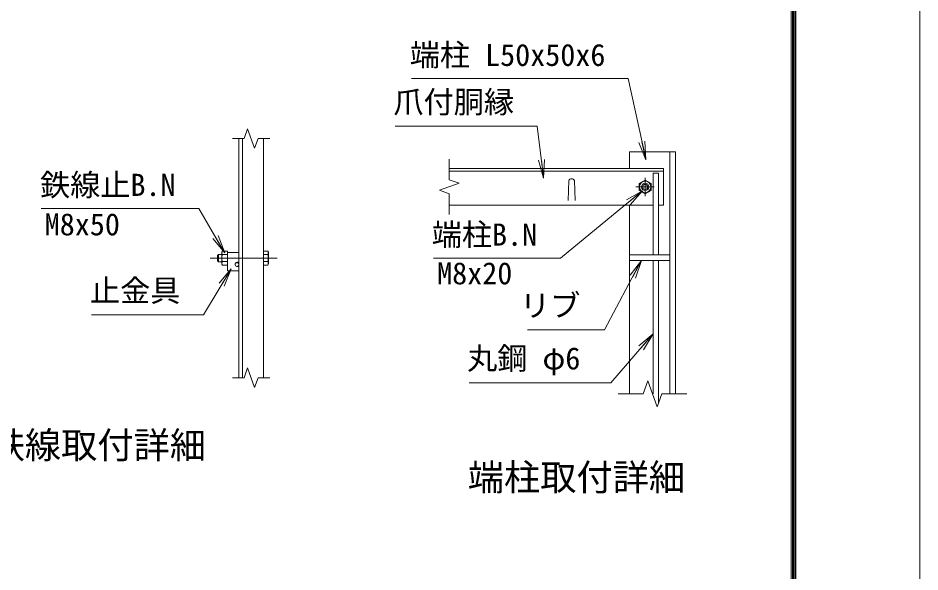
# Model space of a CAD drawing. Units: millimetres, scale not verified. Extents: x -4200 to 4200, y -2970 to 2970.
# Drawn here: x 2238 to 4200, y -1765 to -561 of the extents above; entities that cross this region are included whole.
import ezdxf
from ezdxf.enums import TextEntityAlignment as Align

# ---------------------------------------------------------------- set-up
doc = ezdxf.new("R2010")
doc.units = ezdxf.units.MM
doc.header["$LTSCALE"] = 20
doc.linetypes.add('USER1', pattern=[50.8, 31.75, -6.35, 6.35, -6.35])
for name, color, linetype, lineweight in [('0-1_D-STR1', 1, 'Continuous', 18), ('0-2_D-BMK', 2, 'USER1', 13), ('0-3_D-STR-DIM', 7, 'Continuous', 9), ('0-4_D-STR3', 3, 'Continuous', 13), ('0-8_0', 7, 'Continuous', 9), ('0-B_D-STR-TXT', 7, 'Continuous', 9), ('0-C_D-TTL', 7, 'Continuous', 9)]:
    doc.layers.add(name, color=color, linetype=linetype, lineweight=lineweight)
doc.layers.add('0-9_D-TTL-TXT', color=7, linetype='Continuous')
doc.styles.add('ＭＳ ゴシック', font='')
doc.styles.get('ＭＳ ゴシック').set_extended_font_data('MS Gothic')

# ---------------------------------------------------------------- blocks, each defined once
blk = doc.blocks.new('_Open')
at = {"layer": '0-8_0'}
blk.add_line((-20, 3.33), (0, 0), dxfattribs=at)
blk.add_lwpolyline([(-20, -3.33), (0, 0), (-20, 0)], dxfattribs=at)

msp = doc.modelspace()

# ---------------------------------------------------------------- linework, layer by layer
at = {"layer": '0-1_D-STR1'}
for p, q in [((2718.43, -1342.8), (2718.43, -822.8)), ((2726.43, -1342.8), (2726.43, -822.8)), ((2772.43, -1342.8), (2772.43, -822.8)), ((3568.52, -851.97), (3668.52, -851.97)), ((3568.52, -887.97), (3568.52, -851.97)), ((3656.52, -851.97), (3656.52, -1377.97)), ((3668.52, -851.97), (3668.52, -1377.97)), ((3642.52, -887.97), (3176.52, -887.97)), ((3642.52, -893.97), (3176.52, -893.97)), ((3642.52, -967.97), (3642.52, -887.97)), ((3436.52, -914.23), (3435.02, -957.23)), ((3448.52, -914.23), (3450.02, -957.23)), ((3619.79, -967.97), (3176.52, -967.97)), ((3568.52, -1377.97), (3568.52, -967.97)), ((3642.52, -967.97), (3631.79, -967.97)), ((3568.52, -1075.97), (3656.52, -1075.97)), ((3568.52, -1087.97), (3656.52, -1087.97))]:
    msp.add_line(p, q, dxfattribs=at)
msp.add_arc((3442.52, -916.73), 6.5, 22.61986, 157.38014, dxfattribs=at)
at = {"layer": '0-2_D-BMK'}
for p, q in [((3602.52, -947.97), (3602.52, -907.97)), ((3622.52, -927.97), (3582.52, -927.97)), ((2656.44, -1082.8), (2802.43, -1082.8))]:
    msp.add_line(p, q, dxfattribs=at)
at = {"layer": '0-3_D-STR-DIM'}
for p, q in [((2704.93, -822.8), (2730.04, -822.8)), ((2760.82, -822.8), (2785.93, -822.8)), ((3176.52, -867.71), (3176.52, -912.32)), ((3197.67, -920.01), (3155.38, -935.4)), ((3176.52, -912.32), (3197.67, -920.01)), ((3155.38, -935.4), (3176.52, -943.1)), ((3176.52, -943.1), (3176.52, -987.71)), ((2704.93, -1342.8), (2730.04, -1342.8)), ((2760.82, -1342.8), (2785.93, -1342.8)), ((3608.26, -1349.78), (3598, -1377.97)), ((3628.78, -1406.16), (3608.26, -1349.78)), ((3598, -1377.97), (3543.52, -1377.97)), ((3639.04, -1377.97), (3628.78, -1406.16)), ((3693.52, -1377.97), (3639.04, -1377.97))]:
    msp.add_line(p, q, dxfattribs=at)
for points in [[(2760.82, -822.8), (2753.13, -843.94), (2737.74, -801.65), (2730.04, -822.8)], [(2760.82, -1342.8), (2753.13, -1363.94), (2737.74, -1321.65), (2730.04, -1342.8)]]:
    msp.add_lwpolyline(points, dxfattribs=at)
at = {"layer": '0-4_D-STR3'}
for p, q in [((3631.79, -897.97), (3631.79, -1075.97)), ((3602.52, -912.96), (3589.52, -920.46)), ((3589.52, -920.46), (3589.52, -935.48)), ((3615.52, -920.46), (3602.52, -912.96)), ((3615.52, -935.48), (3615.52, -920.46)), ((3589.52, -935.48), (3602.52, -942.98)), ((3602.52, -942.98), (3615.52, -935.48)), ((2674.83, -1074.8), (2672.43, -1077.2)), ((2672.43, -1077.2), (2672.43, -1088.4)), ((2681.43, -1074.8), (2674.83, -1074.8)), ((2681.43, -1095.3), (2681.43, -1070.3)), ((2694.43, -1075.29), (2682.88, -1075.29)), ((2694.43, -1097.81), (2694.43, -1067.79)), ((2694.43, -1070.8), (2718.43, -1070.8)), ((2772.43, -1067.79), (2772.43, -1097.81)), ((2772.43, -1067.79), (2781.64, -1067.79)), ((2772.43, -1075.29), (2781.64, -1075.29)), ((2783.03, -1070.2), (2781.64, -1067.79)), ((2783.03, -1070.2), (2783.03, -1095.4)), ((2681.43, -1090.8), (2674.83, -1090.8)), ((2694.43, -1090.3), (2682.88, -1090.3)), ((2714.93, -1091.8), (2718.43, -1091.8)), ((2772.43, -1090.3), (2781.64, -1090.3)), ((2772.43, -1097.81), (2781.64, -1097.81)), ((2783.03, -1095.4), (2781.64, -1097.81)), ((3619.79, -1087.97), (3619.79, -1377.97)), ((3631.79, -1087.97), (3631.79, -1397.9)), ((2714.93, -1100.8), (2718.43, -1100.8))]:
    msp.add_line(p, q, dxfattribs=at)
for points in [[(3631.79, -897.97), (3619.79, -897.97), (3619.79, -1075.97)], [(2674.83, -1074.8), (2674.83, -1090.8), (2672.43, -1088.4)], [(2694.43, -1067.79), (2682.88, -1067.79), (2681.43, -1070.3)], [(2694.43, -1070.8), (2694.43, -1110.8), (2718.43, -1110.8)], [(2694.43, -1097.81), (2682.88, -1097.81), (2681.43, -1095.3)]]:
    msp.add_lwpolyline(points, dxfattribs=at)
for centre, radius in [((3602.52, -927.97), 12.5), ((3602.52, -927.97), 8), ((3602.52, -927.97), 5.6), ((2714.43, -1096.8), 4)]:
    msp.add_circle(centre, radius, dxfattribs=at)
for centre, radius, start, end in [((2688.37, -1071.54), 6.64, 145.61586, 214.38414), ((2706.56, -1082.8), 24.84, 162.4121, 197.5879), ((2776.16, -1071.54), 6.64, 325.61585, 34.38415), ((2757.96, -1082.8), 24.84, 342.4121, 17.5879), ((2688.37, -1094.06), 6.64, 145.61584, 214.38415), ((2714.93, -1096.3), 4.5, 90, 270), ((2776.16, -1094.06), 6.64, 325.61585, 34.38415)]:
    msp.add_arc(centre, radius, start, end, dxfattribs=at)
at = {"layer": '0-B_D-STR-TXT'}
for points in [[(3094.31, -692.02), (3565.28, -692.02), (3603.85, -867.17)], [(3058.99, -795.75), (3368.03, -795.75), (3381.48, -906.81)], [(3142.12, -1082.65), (3418.43, -1082.65), (3595.32, -937.41)], [(2288.59, -974.87), (2631.39, -974.87), (2687, -1069.77)], [(3346.67, -1238.64), (3514.35, -1238.64), (3593.32, -1089.74)], [(2398.29, -1206.11), (2642.11, -1206.11), (2700.98, -1107.91)], [(3219.64, -1354.16), (3527.67, -1354.16), (3618.48, -1248.91)]]:
    msp.add_lwpolyline(points, dxfattribs=at)
at = {"layer": '0-C_D-TTL', "color": 2, "lineweight": 18}
msp.add_lwpolyline([(-4199.68, 2970.23), (4200.32, 2970.23), (4200.32, -2969.77), (-4199.68, -2969.77)], close=True, dxfattribs=at)
at = {"layer": '0-C_D-TTL'}
for points in [[(-3929.68, 2750.23), (3930.32, 2750.23), (3930.32, -2749.77), (-3929.68, -2749.77)], [(-3927.18, 2747.73), (3927.82, 2747.73), (3927.82, -2747.27), (-3927.18, -2747.27)], [(-3924.68, 2745.23), (3925.32, 2745.23), (3925.32, -2744.77), (-3924.68, -2744.77)], [(-3922.18, 2742.73), (3922.82, 2742.73), (3922.82, -2742.27), (-3922.18, -2742.27)], [(-3919.68, 2740.23), (3920.32, 2740.23), (3920.32, -2739.77), (-3919.68, -2739.77)]]:
    msp.add_lwpolyline(points, close=True, dxfattribs=at)

# ---------------------------------------------------------------- block references
at = {"layer": '0-B_D-STR-TXT', "xscale": 2, "yscale": 2}
for p, rotation in [((3604.28, -869.12), 282.41679), ((3381.72, -908.79), 276.90146), ((3596.87, -936.14), 39.38905), ((2688.01, -1071.49), 300.37182), ((3594.26, -1087.97), 62.05959), ((2702.01, -1106.2), 59.05204), ((3619.79, -1247.4), 49.21067)]:
    msp.add_blockref('_Open', p, dxfattribs=dict(at, rotation=rotation))

# ---------------------------------------------------------------- texts
at = {"layer": '0-9_D-TTL-TXT', "style": 'ＭＳ ゴシック'}
for s, p in [('中間鉄線取付詳細', (2016.9, -1535.71)), ('端柱取付詳細', (3216.63, -1605.56))]:
    msp.add_text(s, height=57.77, dxfattribs=at).set_placement(p, align=Align.BOTTOM_LEFT)
at = {"layer": '0-B_D-STR-TXT', "style": 'ＭＳ ゴシック'}
for s, p in [('端柱 L50x50x6', (3090.5, -679.44)), ('爪付胴縁', (3054.93, -781.77)), ('鉄線止B.N', (2286.3, -962.03)), ('M8x50', (2296.49, -1047.8)), ('端柱B.N', (3138.32, -1070.07)), ('M8x20', (3150.03, -1154.25)), ('止金具', (2394.99, -1191.87)), ('リブ', (3330.43, -1224.28)), ('丸鋼 φ6', (3215.32, -1339.29))]:
    msp.add_text(s, height=48.09, dxfattribs=at).set_placement(p, align=Align.BOTTOM_LEFT)

doc.saveas('drawing.dxf')
